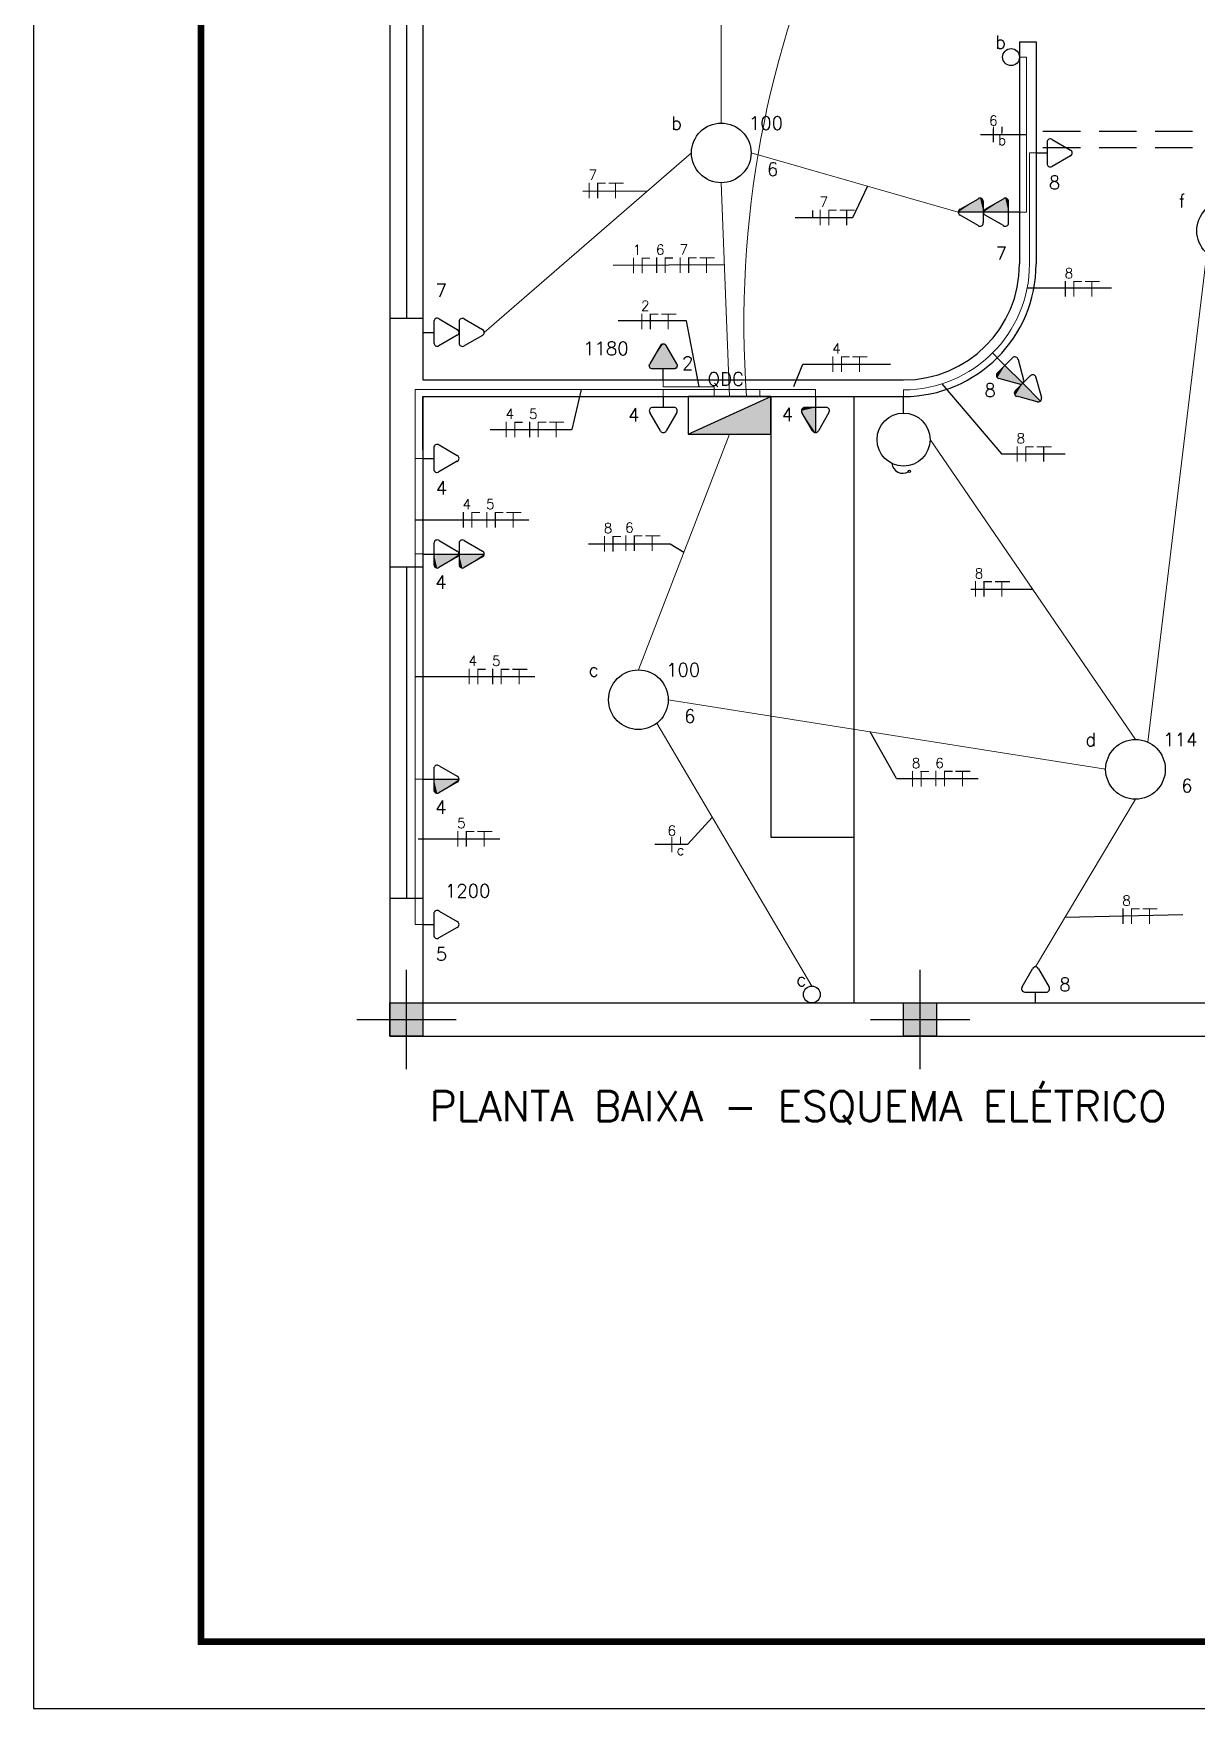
# Model space of a CAD drawing. Header units: metres. Extents: x 2426 to 5032, y 1997 to 4035.
# Drawn here: x 2483.21 to 2498.74, y 1996.88 to 2019.25 of the extents above; entities that cross this region are included whole.
import ezdxf
from ezdxf.enums import TextEntityAlignment as Align

# ---------------------------------------------------------------- set-up
doc = ezdxf.new("R2010")
doc.units = ezdxf.units.M
doc.linetypes.add('Contínuo', pattern=[0])
doc.linetypes.add('DASHED', pattern=[0.75, 0.5, -0.25])
for name, color, linetype in [('10', 10, 'Continuous'), ('2', 4, 'Continuous'), ('4', 136, 'Continuous'), ('Acessorios', 4, 'Continuous'), ('ALVENARIA', 7, 'Continuous'), ('ARQ-FOLHA', 7, 'Continuous'), ('CIRCUITOS', 250, 'Continuous'), ('ILUMINAÇÃO', 1, 'Contínuo'), ('INTERRUPTORES', 1, 'Continuous'), ('Quadros de Dist.', 1, 'Continuous'), ('TOMADAS-ENERGIA', 1, 'Continuous')]:
    doc.layers.add(name, color=color, linetype=linetype)
doc.layers.add('ELETRODUTOS', color=5, linetype='Continuous', lineweight=20)
doc.styles.add('N', font='romans.shx', dxfattribs={"height": 0.13})
doc.styles.add('ROMANS', font='ROMANS.shx', dxfattribs={"width": 0.8, "height": 0.1})

# ---------------------------------------------------------------- blocks, each defined once
blk = doc.blocks.new('FOLHA A2')
at = {"layer": 'ARQ-FOLHA'}
for p, q in [((0, 0), (0, -420)), ((0, -420), (594, -420))]:
    blk.add_line(p, q, dxfattribs=at)
at = {"layer": 'ARQ-FOLHA', "const_width": 1}
blk.add_lwpolyline([(25, -410), (584, -410), (584, -10), (25, -10), (25, -410)], dxfattribs=at)
blk = doc.blocks.new('st')
at = {"layer": '2'}
h = blk.add_hatch(color=256, dxfattribs=at)
h.paths.add_polyline_path([(0, 10), (0, 0), (10, 0), (10, 10)])
h.paths.add_polyline_path([(-10, 10), (-10, 0), (0, 0), (0, 10)])
h.paths.add_polyline_path([(-10, 0), (-10, -10), (0, -10), (0, 0)])
h.paths.add_polyline_path([(0, 0), (0, -10), (10, -10), (10, 0)])
at = {"layer": '10'}
for p, q in [((0, 30), (0, -30)), ((-30, 0), (30, 0))]:
    blk.add_line(p, q, dxfattribs=at)
at = {"layer": '4'}
blk.add_lwpolyline([(-10, -10), (-10, 10), (10, 10), (10, -10)], close=True, dxfattribs=at)
blk = doc.blocks.new('TEBAI01')
for p, q in [((-1.62, 1.95), (-0.35, 4.14)), ((0.35, 4.14), (1.63, 1.92)), ((-1.3, 1.32), (1.28, 1.32)), ((0, 0), (0, 1.32))]:
    blk.add_line(p, q)
for centre, start, end in [((0, 3.97), 26.0479, 153.9521), ((-1.3, 1.71), 143.1332, 270.777), ((1.3, 1.71), 267.1811, 32.5689)]:
    blk.add_arc(centre, 0.393, start, end)
at = {"style": 'ROMANS', "flags": 8}
for tag, p in [('020', (-5.03, 2.2)), ('001', (3.56, 2.23))]:
    blk.add_attdef(tag, text='', height=1.6, dxfattribs=at).set_placement(p, align=Align.MIDDLE_CENTER)
blk = doc.blocks.new('TEMED02')
for p, q in [((-1.62, 1.95), (-0.35, 4.14)), ((0, 1.32), (0, 4.36)), ((0.35, 4.14), (1.63, 1.92)), ((-1.3, 1.32), (1.28, 1.32)), ((0, 0), (0, 1.32))]:
    blk.add_line(p, q)
for centre, start, end in [((0, 3.97), 26.0479, 153.9521), ((-1.3, 1.71), 143.1332, 270.777), ((1.3, 1.71), 267.1811, 32.5689)]:
    blk.add_arc(centre, 0.393, start, end)
at = {"linetype": 'Continuous'}
for points in [[(0, 4.36), (1.63, 1.92), (0.21, 4.3)], [(1.63, 1.92), (0, 4.36), (1.69, 1.72)], [(0, 1.32), (1.69, 1.72), (0, 4.36)], [(0.35, 4.14), (0.21, 4.3), (1.63, 1.92)], [(1.69, 1.72), (0, 1.32), (1.64, 1.52)], [(1.28, 1.32), (1.64, 1.52), (0, 1.32)], [(1.64, 1.52), (1.28, 1.32), (1.49, 1.37)]]:
    blk.add_solid(points, dxfattribs=at)
at = {"style": 'ROMANS', "flags": 8}
for tag, p in [('020', (-4.96, 2.19)), ('001', (3.39, 2.17))]:
    blk.add_attdef(tag, text='', height=1.6, dxfattribs=at).set_placement(p, align=Align.MIDDLE_CENTER)
blk = doc.blocks.new('A$C93b2c405')
at = {"layer": 'TOMADAS-ENERGIA'}
for p, q in [((0.334, 0.304), (0.205, 0.304)), ((0.269, 0.37), (0.269, 0.304)), ((0.252, 0.163), (0.188, 0.274)), ((0.35, 0.273), (0.287, 0.163)), ((0.251, 0.011), (0.188, 0.122)), ((0.334, 0.152), (0.205, 0.152)), ((0.35, 0.121), (0.287, 0.011))]:
    blk.add_line(p, q, dxfattribs=at)
for centre, start, end in [((0.205, 0.284), 87.1811, 212.5689), ((0.335, 0.284), 323.1332, 90.777), ((0.204, 0.132), 87.1811, 212.5689), ((0.269, 0.172), 206.0479, 333.9521), ((0.334, 0.132), 323.1332, 90.777), ((0.269, 0.02), 206.0479, 333.9521)]:
    blk.add_arc(centre, 0.0197, start, end, dxfattribs=at)
at = {"layer": 'TOMADAS-ENERGIA', "style": 'ROMANS', "flags": 8}
for tag, p in [('001', (0.091, 0.259)), ('020', (0.521, 0.26))]:
    blk.add_attdef(tag, text='', height=0.08, rotation=180, dxfattribs=at).set_placement(p, align=Align.MIDDLE_CENTER)
blk = doc.blocks.new('Ir1s01')
blk.add_circle((0, 1.02), 1.02)
at = {"style": 'ROMANS', "flags": 8}
blk.add_attdef('009', text='', height=1.6, dxfattribs=at).set_placement((1.81, 2.29), align=Align.MIDDLE_CENTER)
blk = doc.blocks.new('A$C0BD3781F')
blk.add_circle((0.36, 0.36), 0.36)
at = {"style": 'ROMANS', "flags": 8}
for tag, p in [('001', (0.188, 0.472)), ('009', (0.502, 0.474)), ('020', (0.356, 0.232))]:
    blk.add_attdef(tag, text='', height=0.16, dxfattribs=at).set_placement(p, align=Align.MIDDLE_CENTER)
blk = doc.blocks.new('A$C8d71f97b')
at = {"layer": 'TOMADAS-ENERGIA'}
for p, q in [((0.27, 0.249), (0.333, 0.359)), ((0.351, 0.218), (0.351, 0.37)), ((0.369, 0.359), (0.432, 0.248)), ((0.27, 0.097), (0.333, 0.207)), ((0.286, 0.218), (0.415, 0.218)), ((0.351, 0.066), (0.351, 0.218)), ((0.369, 0.207), (0.432, 0.096)), ((0.286, 0.066), (0.415, 0.066)), ((0.351, 0), (0.351, 0.066))]:
    blk.add_line(p, q, dxfattribs=at)
for centre, start, end in [((0.351, 0.35), 26.0479, 153.9521), ((0.286, 0.238), 143.1332, 270.777), ((0.351, 0.198), 26.0479, 153.9521), ((0.416, 0.238), 267.1811, 32.5689), ((0.286, 0.086), 143.1332, 270.777), ((0.416, 0.086), 267.1811, 32.5689)]:
    blk.add_arc(centre, 0.0197, start, end, dxfattribs=at)
at = {"layer": 'TOMADAS-ENERGIA', "linetype": 'Continuous'}
for points in [[(0.351, 0.37), (0.432, 0.248), (0.361, 0.367)], [(0.432, 0.248), (0.351, 0.37), (0.436, 0.238)], [(0.351, 0.218), (0.436, 0.238), (0.351, 0.37)], [(0.369, 0.359), (0.361, 0.367), (0.432, 0.248)], [(0.436, 0.238), (0.351, 0.218), (0.433, 0.228)], [(0.415, 0.218), (0.433, 0.228), (0.351, 0.218)], [(0.351, 0.218), (0.432, 0.096), (0.361, 0.215)], [(0.432, 0.096), (0.351, 0.218), (0.436, 0.086)], [(0.351, 0.066), (0.436, 0.086), (0.351, 0.218)], [(0.369, 0.207), (0.361, 0.215), (0.432, 0.096)], [(0.433, 0.228), (0.415, 0.218), (0.425, 0.22)], [(0.436, 0.086), (0.351, 0.066), (0.433, 0.076)], [(0.415, 0.066), (0.433, 0.076), (0.351, 0.066)], [(0.433, 0.076), (0.415, 0.066), (0.425, 0.068)]]:
    blk.add_solid(points, dxfattribs=at)
at = {"layer": 'TOMADAS-ENERGIA', "style": 'ROMANS', "flags": 8}
for tag, p in [('020', (0.103, 0.11)), ('001', (0.52, 0.108))]:
    blk.add_attdef(tag, text='', height=0.08, dxfattribs=at).set_placement(p, align=Align.MIDDLE_CENTER)
blk = doc.blocks.new('TEALT03')
for p, q in [((-1.62, 1.95), (-0.35, 4.14)), ((0.35, 4.14), (1.63, 1.92)), ((-1.3, 1.32), (1.28, 1.32)), ((0, 0), (0, 1.32))]:
    blk.add_line(p, q)
for centre, start, end in [((0, 3.97), 26.0479, 153.9521), ((-1.3, 1.71), 143.1332, 270.777), ((1.3, 1.71), 267.1811, 32.5689)]:
    blk.add_arc(centre, 0.393, start, end)
at = {"linetype": 'Continuous'}
for points in [[(-1.62, 1.95), (1.49, 1.37), (-0.35, 4.14)], [(-0.35, 4.14), (1.64, 1.52), (-0.21, 4.3)], [(1.64, 1.52), (-0.35, 4.14), (1.49, 1.37)], [(-0.21, 4.3), (1.69, 1.72), (0, 4.36)], [(1.69, 1.72), (-0.21, 4.3), (1.64, 1.52)], [(0, 4.36), (1.63, 1.92), (0.21, 4.3)], [(1.63, 1.92), (0, 4.36), (1.69, 1.72)], [(0.35, 4.14), (0.21, 4.3), (1.63, 1.92)], [(-1.69, 1.75), (1.28, 1.32), (-1.62, 1.95)], [(1.28, 1.32), (-1.69, 1.75), (-1.31, 1.32)], [(-1.66, 1.54), (-1.31, 1.32), (-1.69, 1.75)], [(-1.31, 1.32), (-1.66, 1.54), (-1.51, 1.38)], [(1.49, 1.37), (-1.62, 1.95), (1.28, 1.32)]]:
    blk.add_solid(points, dxfattribs=at)
at = {"style": 'ROMANS', "flags": 8}
for tag, p in [('020', (-4.82, 2.03)), ('001', (3.51, 2.07))]:
    blk.add_attdef(tag, text='', height=1.6, dxfattribs=at).set_placement(p, align=Align.MIDDLE_CENTER)
blk = doc.blocks.new('A$C5681756B')
at = {"layer": 'Quadros de Dist.'}
for p, q in [((0.951, 0.228), (0.452, 0.228)), ((0.452, 0.228), (0.452, 0)), ((0.452, 0), (0.951, 0.228)), ((0.951, 0), (0.951, 0.228)), ((0.452, 0), (0.951, 0))]:
    blk.add_line(p, q, dxfattribs=at)
at = {"layer": 'Quadros de Dist.', "linetype": 'Continuous'}
blk.add_solid([(0.951, 0.227), (0.452, 0), (0.951, 0)], dxfattribs=at)
at = {"layer": 'Quadros de Dist.', "style": 'ROMANS', "flags": 8}
for tag, p in [('020', (0.206, 0.334)), ('001', (1.041, 0.331))]:
    blk.add_attdef(tag, text='', height=0.16, dxfattribs=at).set_placement(p, align=Align.MIDDLE_CENTER)
blk = doc.blocks.new('Tgcig02')
blk.add_line((0, 1), (0, 0))
for centre, radius in [((0, 2.6), 1.6), ((-0.35, 4.52), 0.0696)]:
    blk.add_circle(centre, radius)
blk.add_arc((0.03, 3.95), 0.686, 7.0471, 118.0951)
blk = doc.blocks.new('FNT')
at = {"const_width": 0.24}
for points in [[(0.12, 1.68), (0.12, -1.68)], [(1.84, 1.56), (3.68, 1.56)], [(1.96, 1.44), (1.96, -1.68)], [(4.32, 1.56), (7.52, 1.56)], [(5.8, 1.44), (5.8, -1.68)]]:
    blk.add_lwpolyline(points, dxfattribs=at)
at = {"style": 'ROMANS', "flags": 8}
blk.add_attdef('001', text='', height=1.6, dxfattribs=at).set_placement((0.89, 3.34), align=Align.MIDDLE_CENTER)
blk = doc.blocks.new('A$C27EA2FDF')
at = {"const_width": 0.009}
for points in [[(0.04, 0.126), (0.04, 0)], [(0.104, 0.121), (0.173, 0.121)], [(0.109, 0.117), (0.109, 0)]]:
    blk.add_lwpolyline(points, dxfattribs=at)
at = {"style": 'ROMANS', "flags": 8}
blk.add_attdef('001', text='', height=0.06, dxfattribs=at).set_placement((0.069, 0.188), align=Align.MIDDLE_CENTER)
blk = doc.blocks.new('A$C3508442B')
at = {"const_width": 0.024}
for points in [[(0.227, 0.043), (0.392, 0.012)], [(0.262, 0.224), (0.592, 0.161)]]:
    blk.add_lwpolyline(points, dxfattribs=at)
at = {"style": 'ROMANS', "flags": 8}
for tag, p in [('001', (0.105, 0.258)), ('009', (0.634, 0.329))]:
    blk.add_attdef(tag, text='', height=0.16, rotation=79, dxfattribs=at).set_placement(p, align=Align.MIDDLE_CENTER)

msp = doc.modelspace()

# ---------------------------------------------------------------- linework, layer by layer
at = {"color": 18, "true_color": 0x000000}
msp.add_line((2491.71, 2012.437), (2491.896, 2012.324), dxfattribs=at)
at = {"layer": 'Acessorios'}
for p, q in [((2487.966, 2019.871), (2487.966, 2015.444)), ((2488.188, 2019.871), (2488.188, 2015.444)), ((2488.409, 2019.871), (2488.409, 2015.444)), ((2493.058, 2014.403), (2493.058, 2008.515)), ((2494.165, 2014.403), (2494.165, 2008.515)), ((2487.966, 2012.123), (2487.966, 2007.696)), ((2488.188, 2012.123), (2488.188, 2007.696)), ((2488.409, 2012.123), (2488.409, 2007.696)), ((2493.058, 2008.515), (2494.165, 2008.515))]:
    msp.add_line(p, q, dxfattribs=at)
at = {"layer": 'Acessorios', "linetype": 'DASHED'}
for p, q in [((2501.691, 2017.945), (2496.6, 2017.945)), ((2501.691, 2017.724), (2496.6, 2017.724))]:
    msp.add_line(p, q, dxfattribs=at)
at = {"layer": 'ALVENARIA'}
for p, q in [((2496.378, 2019.141), (2496.378, 2016.174)), ((2496.378, 2019.141), (2496.6, 2019.141)), ((2496.6, 2019.141), (2496.6, 2016.174)), ((2487.966, 2015.444), (2487.966, 2012.123)), ((2488.409, 2015.444), (2487.966, 2015.444)), ((2488.409, 2015.444), (2488.409, 2014.625)), ((2488.409, 2014.625), (2494.829, 2014.625)), ((2488.409, 2014.403), (2494.829, 2014.403)), ((2488.409, 2014.403), (2488.409, 2012.123)), ((2488.409, 2013.69), (2488.409, 2014.403)), ((2488.409, 2012.123), (2487.966, 2012.123)), ((2494.165, 2008.515), (2494.165, 2006.301)), ((2487.966, 2007.696), (2487.966, 2005.859)), ((2488.409, 2007.696), (2487.966, 2007.696)), ((2488.409, 2007.696), (2488.409, 2006.301)), ((2487.966, 2006.301), (2487.966, 2005.859)), ((2488.409, 2006.301), (2501.691, 2006.301)), ((2488.409, 2006.301), (2489.848, 2006.301)), ((2487.966, 2005.859), (2501.912, 2005.859))]:
    msp.add_line(p, q, dxfattribs=at)
for radius in [1.771, 1.55]:
    msp.add_arc((2494.829, 2016.174), radius, 270, 0, dxfattribs=at)
at = {"layer": 'CIRCUITOS'}
for p, q in [((2496.472, 2017.899), (2495.858, 2017.899)), ((2494.346, 2017.213), (2494.149, 2016.788)), ((2491.406, 2017.147), (2490.545, 2017.143)), ((2491.18, 2017.15), (2491.18, 2017.15)), ((2493.715, 2016.788), (2493.379, 2016.788)), ((2493.618, 2016.788), (2493.618, 2016.889)), ((2494.149, 2016.788), (2493.618, 2016.788)), ((2492.427, 2016.4), (2492.427, 2016.4)), ((2492.437, 2016.16), (2490.95, 2016.151)), ((2496.48, 2015.854), (2497.607, 2015.854)), ((2491.93, 2015.416), (2491.016, 2015.416)), ((2492.1, 2014.531), (2491.93, 2015.416)), ((2491.93, 2015.416), (2491.93, 2015.416)), ((2493.362, 2014.535), (2493.484, 2014.837)), ((2493.484, 2014.837), (2494.656, 2014.837)), ((2495.34, 2014.571), (2496.138, 2013.635)), ((2496.138, 2013.635), (2496.99, 2013.635)), ((2496.555, 2011.825), (2495.73, 2011.825)), ((2494.733, 2009.298), (2494.382, 2009.923)), ((2491.943, 2008.419), (2492.274, 2008.781)), ((2491.943, 2008.419), (2491.505, 2008.419)), ((2498.56, 2007.478), (2496.984, 2007.442))]:
    msp.add_line(p, q, dxfattribs=at)
at = {"layer": 'CIRCUITOS', "linetype": 'Continuous'}
for p, q in [((2490.523, 2014.497), (2490.398, 2013.962)), ((2489.307, 2013.962), (2490.398, 2013.962)), ((2488.304, 2012.757), (2489.825, 2012.757)), ((2490.619, 2012.437), (2491.71, 2012.437)), ((2488.304, 2010.662), (2489.904, 2010.662)), ((2494.733, 2009.298), (2495.825, 2009.298)), ((2489.437, 2008.489), (2488.346, 2008.489))]:
    msp.add_line(p, q, dxfattribs=at)
at = {"layer": 'ELETRODUTOS'}
for p, q in [((2492.394, 2018.056), (2492.394, 2023.679)), ((2496.378, 2018.935), (2496.472, 2018.935)), ((2496.472, 2018.935), (2496.472, 2016.864)), ((2491.995, 2017.657), (2489.228, 2015.26)), ((2495.559, 2016.865), (2492.792, 2017.657)), ((2496.511, 2017.657), (2496.511, 2016.174)), ((2496.511, 2017.657), (2496.6, 2017.657)), ((2492.505, 2014.403), (2492.394, 2017.259)), ((2496.378, 2016.864), (2496.472, 2016.864)), ((2498.881, 2016.319), (2498.094, 2009.785)), ((2496.081, 2014.922), (2496.018, 2014.985)), ((2491.619, 2014.625), (2491.619, 2014.531)), ((2492.3, 2014.531), (2491.619, 2014.531)), ((2492.3, 2014.531), (2492.3, 2014.403)), ((2488.304, 2014.497), (2488.304, 2007.35)), ((2493.652, 2014.497), (2488.304, 2014.497)), ((2491.619, 2014.497), (2491.619, 2014.403)), ((2492.907, 2014.497), (2492.907, 2014.403)), ((2493.652, 2014.497), (2493.652, 2014.403)), ((2494.829, 2014.497), (2494.829, 2014.403)), ((2491.287, 2010.751), (2492.505, 2013.898)), ((2495.183, 2013.828), (2497.928, 2009.821)), ((2488.304, 2013.576), (2488.409, 2013.576)), ((2488.304, 2012.3), (2488.409, 2012.3)), ((2497.529, 2009.423), (2491.685, 2010.352)), ((2491.533, 2010.039), (2493.604, 2006.527)), ((2488.304, 2009.291), (2488.409, 2009.291)), ((2497.928, 2009.024), (2496.592, 2006.784)), ((2488.304, 2007.35), (2488.409, 2007.35))]:
    msp.add_line(p, q, dxfattribs=at)
for centre, radius, start, end in [((2506.062, 2015.392), 13.366, 125.3404, 184.2423), ((2494.829, 2016.174), 1.682, 270, 0)]:
    msp.add_arc(centre, radius, start, end, dxfattribs=at)

# ---------------------------------------------------------------- block references
ref = msp.add_blockref('A$C8d71f97b', (2496.378, 2016.088), dxfattribs=dict(xscale=2.213652184725244, yscale=2.213652184725244, zscale=2.213652184725244, rotation=89.99999999999999))
ref.add_attrib('020', '7', dxfattribs={"layer": 'TOMADAS-ENERGIA', "height": 0.177, "style": 'ROMANS', "flags": 8}).set_placement((2496.135, 2016.316), align=Align.MIDDLE_CENTER)
ref = msp.add_blockref('A$C8d71f97b', (2496.63, 2015.471), dxfattribs=dict(xscale=2.213652184725244, yscale=2.213652184725244, zscale=2.213652184725244, rotation=224.9999999999999))
ref.add_attrib('001', '8', dxfattribs={"layer": 'TOMADAS-ENERGIA', "height": 0.177, "style": 'ROMANS', "flags": 8}).set_placement((2495.985, 2014.487), align=Align.MIDDLE_CENTER)
ref = msp.add_blockref('A$C8d71f97b', (2488.409, 2013.076), dxfattribs=dict(xscale=2.213652184725244, yscale=2.213652184725244, zscale=2.213652184725244, rotation=270))
ref.add_attrib('001', '4', dxfattribs={"layer": 'TOMADAS-ENERGIA', "height": 0.177, "style": 'ROMANS', "flags": 8}).set_placement((2488.649, 2011.924), align=Align.MIDDLE_CENTER)
at = {"layer": 'ALVENARIA', "xscale": 0.02213652184725244, "yscale": 0.02213652184725244, "zscale": 0.02213652184725244, "rotation": 89.99999999999999}
for p in [(2488.188, 2006.08), (2495.05, 2006.08)]:
    msp.add_blockref('st', p, dxfattribs=at)
at = {"layer": 'ARQ-FOLHA', "xscale": 0.08944633452801547, "yscale": 0.08944633452801547, "zscale": 0.08944633452801547}
msp.add_blockref('FOLHA A2', (2483.206, 2034.444), dxfattribs=at)
at = {"layer": 'CIRCUITOS', "lineweight": 30}
ref = msp.add_blockref('A$C3508442B', (2496.198, 2018.141), dxfattribs=dict(at, xscale=-0.6225896769539736, yscale=0.6225896769539745, zscale=0.6225896769539745, rotation=78.7512890459185))
ref.add_attrib('009', 'b', dxfattribs={"layer": '0', "height": 0.133, "rotation": 359.7513, "style": 'ROMANS', "flags": 8}).set_placement((2496.145, 2017.828), align=Align.MIDDLE_CENTER)
ref.add_attrib('001', '6', dxfattribs={"layer": '0', "height": 0.133, "style": 'ROMANS', "flags": 8}).set_placement((2496.028, 2018.089), align=Align.MIDDLE_CENTER)
ref = msp.add_blockref('FNT', (2490.621, 2017.155), dxfattribs=dict(at, xscale=0.06225896769449148, yscale=0.06225896769449148, zscale=0.06225896769449148))
ref.add_attrib('001', '7', dxfattribs={"layer": '0', "height": 0.133, "style": 'ROMANS', "flags": 8}).set_placement((2490.677, 2017.363), align=Align.MIDDLE_CENTER)
ref = msp.add_blockref('FNT', (2493.708, 2016.795), dxfattribs=dict(at, xscale=0.06225896769449148, yscale=0.06225896769449148, zscale=0.06225896769449148))
ref.add_attrib('001', '7', dxfattribs={"layer": '0', "height": 0.133, "style": 'ROMANS', "flags": 8}).set_placement((2493.763, 2017.003), align=Align.MIDDLE_CENTER)
at = {"layer": 'CIRCUITOS'}
ref = msp.add_blockref('A$C27EA2FDF', (2491.156, 2016.05), dxfattribs=dict(at, xscale=1.660239138543933, yscale=1.660239138543933, zscale=1.660239138543933))
ref.add_attrib('001', '1', dxfattribs={"layer": '0', "height": 0.133, "style": 'ROMANS', "flags": 8}).set_placement((2491.27, 2016.363), align=Align.MIDDLE_CENTER)
ref = msp.add_blockref('A$C27EA2FDF', (2491.464, 2016.052), dxfattribs=dict(at, xscale=1.660239138543933, yscale=1.660239138543933, zscale=1.660239138543933))
ref.add_attrib('001', '6', dxfattribs={"layer": '0', "height": 0.133, "style": 'ROMANS', "flags": 8}).set_placement((2491.578, 2016.365), align=Align.MIDDLE_CENTER)
at = {"layer": 'CIRCUITOS', "lineweight": 30}
ref = msp.add_blockref('FNT', (2491.836, 2016.157), dxfattribs=dict(at, xscale=0.06225896769449148, yscale=0.06225896769449148, zscale=0.06225896769449148))
ref.add_attrib('001', '7', dxfattribs={"layer": '0', "height": 0.133, "style": 'ROMANS', "flags": 8}).set_placement((2491.892, 2016.365), align=Align.MIDDLE_CENTER)
ref = msp.add_blockref('FNT', (2496.982, 2015.842), dxfattribs=dict(at, xscale=0.06225896769449148, yscale=0.06225896769449148, zscale=0.06225896769449148))
ref.add_attrib('001', '8', dxfattribs={"layer": '0', "height": 0.133, "style": 'ROMANS', "flags": 8}).set_placement((2497.038, 2016.05), align=Align.MIDDLE_CENTER)
ref = msp.add_blockref('FNT', (2491.324, 2015.407), dxfattribs=dict(at, xscale=0.06225896769449148, yscale=0.06225896769449148, zscale=0.06225896769449148))
ref.add_attrib('001', '2', dxfattribs={"layer": '0', "height": 0.133, "style": 'ROMANS', "flags": 8}).set_placement((2491.379, 2015.616), align=Align.MIDDLE_CENTER)
ref = msp.add_blockref('FNT', (2493.878, 2014.836), dxfattribs=dict(at, xscale=0.06225896769449148, yscale=0.06225896769449148, zscale=0.06225896769449148))
ref.add_attrib('001', '4', dxfattribs={"layer": '0', "height": 0.133, "style": 'ROMANS', "flags": 8}).set_placement((2493.934, 2015.044), align=Align.MIDDLE_CENTER)
at = {"layer": 'CIRCUITOS'}
ref = msp.add_blockref('A$C27EA2FDF', (2489.455, 2013.857), dxfattribs=dict(at, xscale=1.660239138543933, yscale=1.660239138543933, zscale=1.660239138543933))
ref.add_attrib('001', '4', dxfattribs={"layer": '0', "height": 0.133, "style": 'ROMANS', "flags": 8}).set_placement((2489.569, 2014.17), align=Align.MIDDLE_CENTER)
at = {"layer": 'CIRCUITOS', "lineweight": 30}
ref = msp.add_blockref('FNT', (2489.827, 2013.962), dxfattribs=dict(at, xscale=0.06225896769449148, yscale=0.06225896769449148, zscale=0.06225896769449148))
ref.add_attrib('001', '5', dxfattribs={"layer": '0', "height": 0.133, "style": 'ROMANS', "flags": 8}).set_placement((2489.882, 2014.17), align=Align.MIDDLE_CENTER)
ref = msp.add_blockref('FNT', (2496.34, 2013.635), dxfattribs=dict(at, xscale=0.06225896769449148, yscale=0.06225896769449148, zscale=0.06225896769449148))
ref.add_attrib('001', '8', dxfattribs={"layer": '0', "height": 0.133, "style": 'ROMANS', "flags": 8}).set_placement((2496.395, 2013.844), align=Align.MIDDLE_CENTER)
at = {"layer": 'CIRCUITOS'}
ref = msp.add_blockref('A$C27EA2FDF', (2488.882, 2012.653), dxfattribs=dict(at, xscale=1.660239138543933, yscale=1.660239138543933, zscale=1.660239138543933))
ref.add_attrib('001', '4', dxfattribs={"layer": '0', "height": 0.133, "style": 'ROMANS', "flags": 8}).set_placement((2488.996, 2012.966), align=Align.MIDDLE_CENTER)
at = {"layer": 'CIRCUITOS', "lineweight": 30}
ref = msp.add_blockref('FNT', (2489.254, 2012.757), dxfattribs=dict(at, xscale=0.06225896769449148, yscale=0.06225896769449148, zscale=0.06225896769449148))
ref.add_attrib('001', '5', dxfattribs={"layer": '0', "height": 0.133, "style": 'ROMANS', "flags": 8}).set_placement((2489.309, 2012.966), align=Align.MIDDLE_CENTER)
at = {"layer": 'CIRCUITOS'}
ref = msp.add_blockref('A$C27EA2FDF', (2490.767, 2012.332), dxfattribs=dict(at, xscale=1.660239138543933, yscale=1.660239138543933, zscale=1.660239138543933))
ref.add_attrib('001', '8', dxfattribs={"layer": '0', "height": 0.133, "style": 'ROMANS', "flags": 8}).set_placement((2490.881, 2012.645), align=Align.MIDDLE_CENTER)
at = {"layer": 'CIRCUITOS', "lineweight": 30}
ref = msp.add_blockref('FNT', (2491.111, 2012.444), dxfattribs=dict(at, xscale=0.06225896769449148, yscale=0.06225896769449148, zscale=0.06225896769449148))
ref.add_attrib('001', '6', dxfattribs={"layer": '0', "height": 0.133, "style": 'ROMANS', "flags": 8}).set_placement((2491.166, 2012.652), align=Align.MIDDLE_CENTER)
ref = msp.add_blockref('FNT', (2495.782, 2011.832), dxfattribs=dict(at, xscale=0.06225896769449148, yscale=0.06225896769449148, zscale=0.06225896769449148))
ref.add_attrib('001', '8', dxfattribs={"layer": '0', "height": 0.133, "style": 'ROMANS', "flags": 8}).set_placement((2495.837, 2012.04), align=Align.MIDDLE_CENTER)
at = {"layer": 'CIRCUITOS'}
ref = msp.add_blockref('A$C27EA2FDF', (2488.961, 2010.558), dxfattribs=dict(at, xscale=1.660239138543933, yscale=1.660239138543933, zscale=1.660239138543933))
ref.add_attrib('001', '4', dxfattribs={"layer": '0', "height": 0.133, "style": 'ROMANS', "flags": 8}).set_placement((2489.075, 2010.871), align=Align.MIDDLE_CENTER)
at = {"layer": 'CIRCUITOS', "lineweight": 30}
ref = msp.add_blockref('FNT', (2489.333, 2010.662), dxfattribs=dict(at, xscale=0.06225896769449148, yscale=0.06225896769449148, zscale=0.06225896769449148))
ref.add_attrib('001', '5', dxfattribs={"layer": '0', "height": 0.133, "style": 'ROMANS', "flags": 8}).set_placement((2489.388, 2010.871), align=Align.MIDDLE_CENTER)
at = {"layer": 'CIRCUITOS'}
ref = msp.add_blockref('A$C27EA2FDF', (2494.882, 2009.193), dxfattribs=dict(at, xscale=1.660239138543933, yscale=1.660239138543933, zscale=1.660239138543933))
ref.add_attrib('001', '8', dxfattribs={"layer": '0', "height": 0.133, "style": 'ROMANS', "flags": 8}).set_placement((2494.996, 2009.506), align=Align.MIDDLE_CENTER)
at = {"layer": 'CIRCUITOS', "lineweight": 30}
ref = msp.add_blockref('FNT', (2495.254, 2009.298), dxfattribs=dict(at, xscale=0.06225896769449148, yscale=0.06225896769449148, zscale=0.06225896769449148))
ref.add_attrib('001', '6', dxfattribs={"layer": '0', "height": 0.133, "style": 'ROMANS', "flags": 8}).set_placement((2495.309, 2009.506), align=Align.MIDDLE_CENTER)
ref = msp.add_blockref('FNT', (2488.866, 2008.496), dxfattribs=dict(at, xscale=0.06225896769449148, yscale=0.06225896769449148, zscale=0.06225896769449148))
ref.add_attrib('001', '5', dxfattribs={"layer": '0', "height": 0.133, "style": 'ROMANS', "flags": 8}).set_placement((2488.922, 2008.704), align=Align.MIDDLE_CENTER)
ref = msp.add_blockref('A$C3508442B', (2491.903, 2008.656), dxfattribs=dict(at, xscale=-0.6225896769539736, yscale=0.6225896769539745, zscale=0.6225896769539745, rotation=78.7512890459185))
ref.add_attrib('009', 'c', dxfattribs={"layer": '0', "height": 0.133, "rotation": 359.7513, "style": 'ROMANS', "flags": 8}).set_placement((2491.85, 2008.343), align=Align.MIDDLE_CENTER)
ref.add_attrib('001', '6', dxfattribs={"layer": '0', "height": 0.133, "style": 'ROMANS', "flags": 8}).set_placement((2491.733, 2008.604), align=Align.MIDDLE_CENTER)
ref = msp.add_blockref('FNT', (2497.753, 2007.461), dxfattribs=dict(at, xscale=0.06225896769449148, yscale=0.06225896769449148, zscale=0.06225896769449148))
ref.add_attrib('001', '8', dxfattribs={"layer": '0', "height": 0.133, "style": 'ROMANS', "flags": 8}).set_placement((2497.808, 2007.669), align=Align.MIDDLE_CENTER)
at = {"layer": 'ILUMINAÇÃO'}
ref = msp.add_blockref('A$C0BD3781F', (2491.995, 2017.259), dxfattribs=dict(at, xscale=1.106826092362622, yscale=1.106826092362622, zscale=1.106826092362622))
ref.add_attrib('020', '6', dxfattribs={"layer": '0', "height": 0.177, "style": 'ROMANS', "flags": 8}).set_placement((2493.08, 2017.438), align=Align.MIDDLE_CENTER)
ref.add_attrib('009', '100', dxfattribs={"layer": '0', "height": 0.1771, "style": 'ROMANS', "flags": 8}).set_placement((2492.991, 2018.056), align=Align.MIDDLE_CENTER)
ref.add_attrib('001', 'b', dxfattribs={"layer": '0', "height": 0.177, "style": 'ROMANS', "flags": 8}).set_placement((2491.796, 2018.056), align=Align.MIDDLE_CENTER)
ref = msp.add_blockref('A$C0BD3781F', (2498.747, 2016.219), dxfattribs=dict(at, xscale=1.106826092362622, yscale=1.106826092362622, zscale=1.106826092362622))
ref.add_attrib('020', '6', dxfattribs={"layer": '0', "height": 0.177, "style": 'ROMANS', "flags": 8}).set_placement((2499.832, 2016.398), align=Align.MIDDLE_CENTER)
ref.add_attrib('009', '114', dxfattribs={"layer": '0', "height": 0.1771, "style": 'ROMANS', "flags": 8}).set_placement((2499.743, 2017.016), align=Align.MIDDLE_CENTER)
ref.add_attrib('001', 'f', dxfattribs={"layer": '0', "height": 0.177, "style": 'ROMANS', "flags": 8}).set_placement((2498.548, 2017.016), align=Align.MIDDLE_CENTER)
ref = msp.add_blockref('A$C0BD3781F', (2490.888, 2009.954), dxfattribs=dict(at, xscale=1.106826092362622, yscale=1.106826092362622, zscale=1.106826092362622))
ref.add_attrib('020', '6', dxfattribs={"layer": '0', "height": 0.177, "style": 'ROMANS', "flags": 8}).set_placement((2491.973, 2010.133), align=Align.MIDDLE_CENTER)
ref.add_attrib('009', '100', dxfattribs={"layer": '0', "height": 0.1771, "style": 'ROMANS', "flags": 8}).set_placement((2491.885, 2010.751), align=Align.MIDDLE_CENTER)
ref.add_attrib('001', 'c', dxfattribs={"layer": '0', "height": 0.177, "style": 'ROMANS', "flags": 8}).set_placement((2490.689, 2010.751), align=Align.MIDDLE_CENTER)
ref = msp.add_blockref('A$C0BD3781F', (2497.529, 2009.024), dxfattribs=dict(at, xscale=1.106826092362622, yscale=1.106826092362622, zscale=1.106826092362622))
ref.add_attrib('020', '6', dxfattribs={"layer": '0', "height": 0.177, "style": 'ROMANS', "flags": 8}).set_placement((2498.614, 2009.204), align=Align.MIDDLE_CENTER)
ref.add_attrib('009', '114', dxfattribs={"layer": '0', "height": 0.1771, "style": 'ROMANS', "flags": 8}).set_placement((2498.526, 2009.821), align=Align.MIDDLE_CENTER)
ref.add_attrib('001', 'd', dxfattribs={"layer": '0', "height": 0.177, "style": 'ROMANS', "flags": 8}).set_placement((2497.33, 2009.821), align=Align.MIDDLE_CENTER)
at = {"layer": 'INTERRUPTORES'}
ref = msp.add_blockref('Ir1s01', (2496.378, 2018.937), dxfattribs=dict(at, xscale=0.1106826092366648, yscale=0.1106826092366648, zscale=0.1106826092366648, rotation=89.99999999999999))
ref.add_attrib('009', 'b', dxfattribs={"layer": '0', "height": 0.177, "style": 'ROMANS', "flags": 8}).set_placement((2496.124, 2019.138), align=Align.MIDDLE_CENTER)
ref = msp.add_blockref('Ir1s01', (2493.717, 2006.414), dxfattribs=dict(at, xscale=0.1106826092366648, yscale=0.1106826092366648, zscale=0.1106826092366648, rotation=89.99999999999999))
ref.add_attrib('009', 'c', dxfattribs={"layer": '0', "height": 0.177, "style": 'ROMANS', "flags": 8}).set_placement((2493.463, 2006.614), align=Align.MIDDLE_CENTER)
at = {"layer": 'Quadros de Dist.'}
ref = msp.add_blockref('A$C5681756B', (2490.952, 2013.898), dxfattribs=dict(at, xscale=2.213652184725244, yscale=2.213652184725244, zscale=2.213652184725244))
ref.add_attrib('020', 'QDC', dxfattribs={"height": 0.1771, "style": 'ROMANS', "flags": 8}).set_placement((2492.454, 2014.637), align=Align.MIDDLE_CENTER)
at = {"layer": 'TOMADAS-ENERGIA'}
ref = msp.add_blockref('TEBAI01', (2496.6, 2017.657), dxfattribs=dict(at, xscale=0.1106826093393434, yscale=0.1106826093393434, zscale=0.1106826093393434, rotation=270))
ref.add_attrib('001', '8', dxfattribs={"layer": '0', "height": 0.177, "style": 'ROMANS', "flags": 8}).set_placement((2496.846, 2017.263), align=Align.MIDDLE_CENTER)
ref = msp.add_blockref('A$C93b2c405', (2489.228, 2014.664), dxfattribs=dict(at, xscale=2.213652184725244, yscale=2.213652184725244, zscale=2.213652184725244, rotation=89.99999999999999))
ref.add_attrib('020', '7', dxfattribs={"height": 0.177, "style": 'ROMANS', "flags": 8}).set_placement((2488.652, 2015.818), align=Align.MIDDLE_CENTER)
ref = msp.add_blockref('TEALT03', (2491.619, 2014.625), dxfattribs=dict(at, xscale=-0.1106826092362622, yscale=0.1106826092362622, zscale=0.1106826092362622))
ref.add_attrib('001', '1180', dxfattribs={"layer": '0', "height": 0.1771, "style": 'ROMANS'}).set_placement((2490.853, 2015.046), align=Align.MIDDLE_CENTER)
ref.add_attrib('020', '2', dxfattribs={"layer": '0', "height": 0.177, "style": 'ROMANS'}).set_placement((2491.945, 2014.85), align=Align.MIDDLE_CENTER)
ref = msp.add_blockref('TEBAI01', (2491.619, 2014.403), dxfattribs=dict(at, xscale=0.1106826093393434, yscale=0.1106826093393434, zscale=0.1106826093393434, rotation=180))
ref.add_attrib('001', '4', dxfattribs={"layer": '0', "height": 0.177, "style": 'ROMANS', "flags": 8}).set_placement((2491.225, 2014.157), align=Align.MIDDLE_CENTER)
ref = msp.add_blockref('TEMED02', (2493.652, 2014.403), dxfattribs=dict(at, xscale=0.1106826093393434, yscale=0.1106826093393434, zscale=0.1106826093393434, rotation=179.9999999999999))
ref.add_attrib('001', '4', dxfattribs={"layer": '0', "height": 0.177, "style": 'ROMANS', "flags": 8}).set_placement((2493.277, 2014.164), align=Align.MIDDLE_CENTER)
at = {"layer": 'TOMADAS-ENERGIA', "xscale": 0.2213652184725244, "yscale": 0.2213652184725244, "zscale": 0.2213652184725244, "rotation": 180}
msp.add_blockref('Tgcig02', (2494.829, 2014.403), dxfattribs=at)
at = {"layer": 'TOMADAS-ENERGIA'}
ref = msp.add_blockref('TEBAI01', (2488.409, 2013.576), dxfattribs=dict(at, xscale=0.1106826093393434, yscale=0.1106826093393434, zscale=0.1106826093393434, rotation=270))
ref.add_attrib('001', '4', dxfattribs={"layer": '0', "height": 0.177, "style": 'ROMANS', "flags": 8}).set_placement((2488.656, 2013.182), align=Align.MIDDLE_CENTER)
ref = msp.add_blockref('TEMED02', (2488.409, 2009.291), dxfattribs=dict(at, xscale=0.1106826093393434, yscale=0.1106826093393434, zscale=0.1106826093393434, rotation=270))
ref.add_attrib('001', '4', dxfattribs={"layer": '0', "height": 0.177, "style": 'ROMANS', "flags": 8}).set_placement((2488.649, 2008.916), align=Align.MIDDLE_CENTER)
ref = msp.add_blockref('TEBAI01', (2488.409, 2007.35), dxfattribs=dict(at, xscale=0.1106826093393434, yscale=0.1106826093393434, zscale=0.1106826093393434, rotation=270))
ref.add_attrib('001', '5', dxfattribs={"layer": '0', "height": 0.177, "style": 'ROMANS', "flags": 8}).set_placement((2488.656, 2006.956), align=Align.MIDDLE_CENTER)
ref.add_attrib('020', '1200', dxfattribs={"layer": '0', "height": 0.1771, "style": 'ROMANS', "flags": 8}).set_placement((2489.006, 2007.798), align=Align.MIDDLE_CENTER)
at = {"layer": 'TOMADAS-ENERGIA', "xscale": 0.1106826093393434, "yscale": 0.1106826093393434, "zscale": 0.1106826093393434}
msp.add_blockref('TEBAI01', (2496.592, 2006.301), dxfattribs=at).add_auto_attribs({'001': '8'})

# ---------------------------------------------------------------- texts
at = {"lineweight": 5, "ltscale": 10, "insert": (2488.501, 2005.122), "char_height": 0.4, "attachment_point": 1, "style": 'N'}
msp.add_mtext_dynamic_manual_height_columns('PLANTA BAIXA - ESQUEMA ELÉTRICO', width=12.13985, gutter_width=0.65, heights=[0], dxfattribs=at)

doc.saveas('drawing.dxf')
